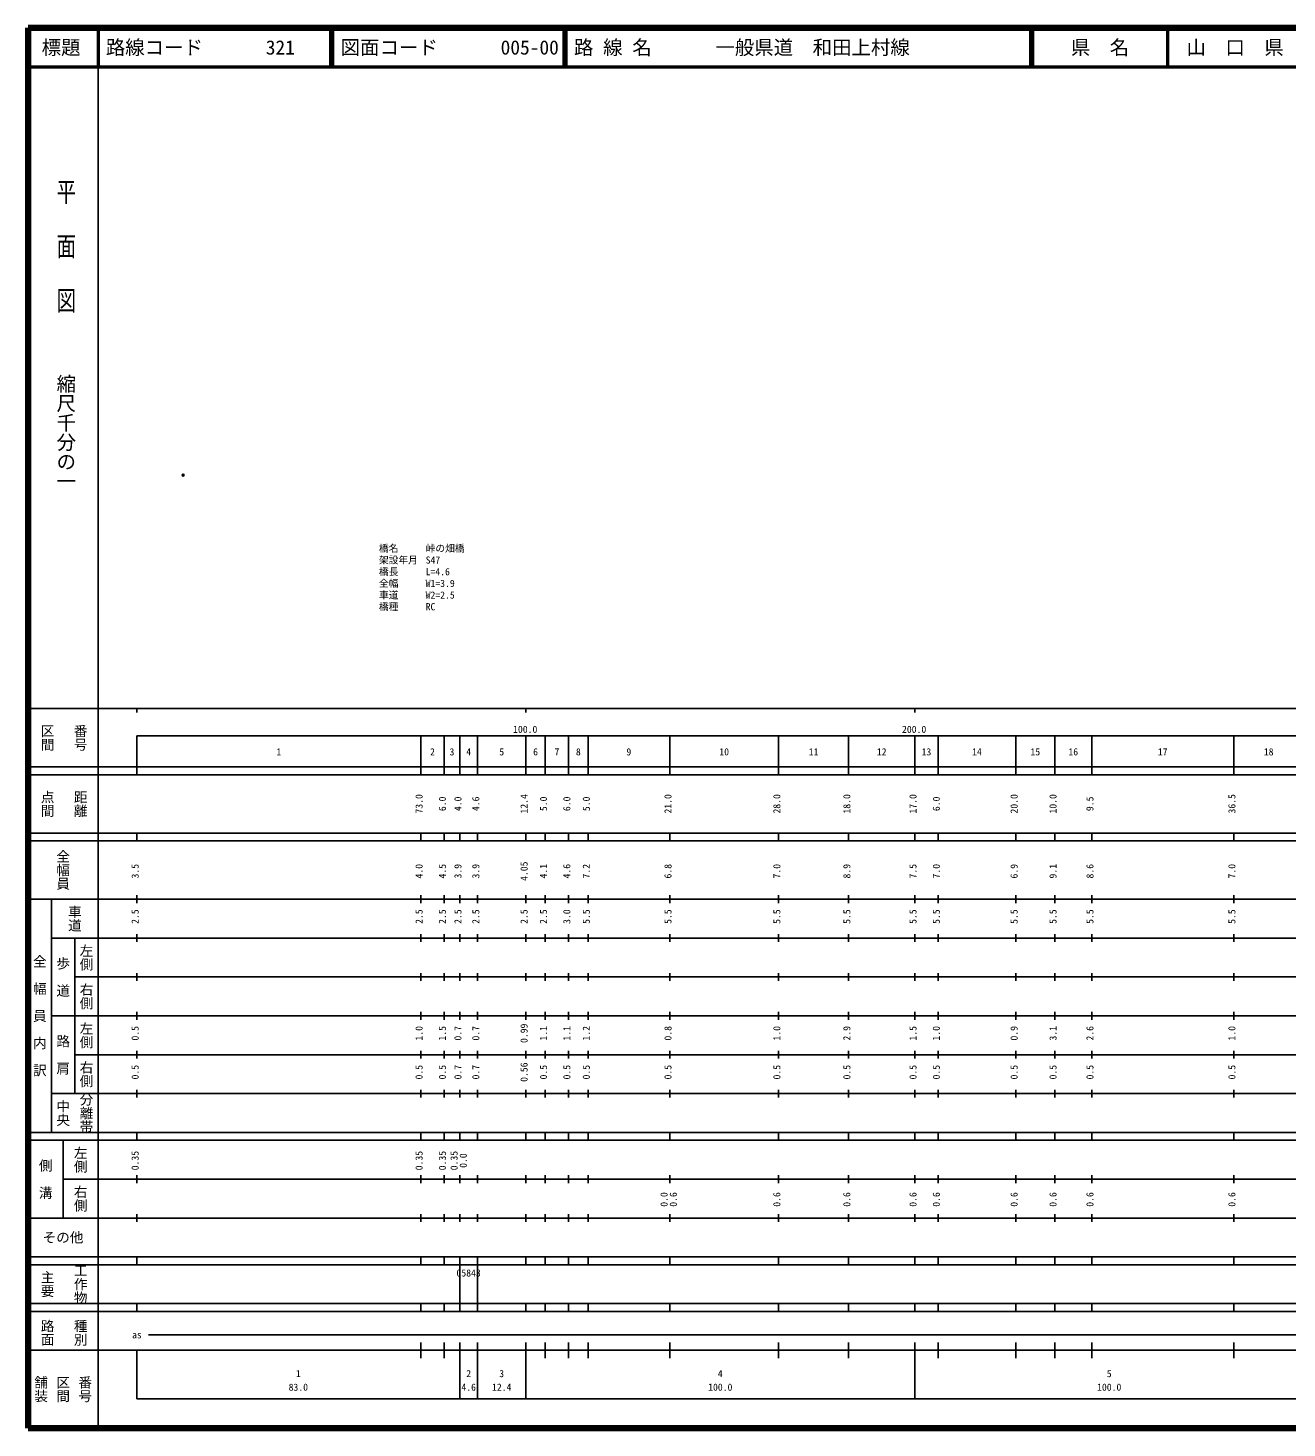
# Model space of a CAD drawing. Units: millimetres on the paper. Extents: x 40 to 680, y 20 to 380.
# Drawn here: x 40 to 363.7, y 20 to 380 of the extents above; entities that cross this region are included whole.
import ezdxf
from ezdxf.enums import TextEntityAlignment as Align

# ---------------------------------------------------------------- set-up
doc = ezdxf.new("R2010")
doc.units = ezdxf.units.MM
doc.header["$PDMODE"] = 32
doc.header["$PDSIZE"] = 0.5
for name, color, linetype in [('M-OTRS', 6, 'Continuous'), ('M-STR-HTXT', 7, 'Continuous'), ('M-TTL-TXT', 7, 'Continuous')]:
    doc.layers.add(name, color=color, linetype=linetype)
for name, color, linetype, lineweight in [('M-TTL', 2, 'Continuous', 140), ('M-TTL-BAND', 7, 'Continuous', 25), ('M-TTL-LINE', 7, 'Continuous', 50)]:
    doc.layers.add(name, color=color, linetype=linetype, lineweight=lineweight)
doc.styles.add('@ＭＳ ゴシック', font='')
doc.styles.add('ＭＳ ゴシック', font='')
doc.styles.get('@ＭＳ ゴシック').set_extended_font_data('@MS Gothic')
doc.styles.get('ＭＳ ゴシック').set_extended_font_data('MS Gothic')

msp = doc.modelspace()

# ---------------------------------------------------------------- linework, layer by layer
at = {"layer": 'M-OTRS'}
msp.add_point((79.882, 265.003), dxfattribs=at)
at = {"layer": 'M-TTL'}
for p, q in [((40, 380), (40, 20)), ((680, 380), (40, 380)), ((40, 20), (680, 20))]:
    msp.add_line(p, q, dxfattribs=at)
at = {"layer": 'M-TTL-BAND'}
for p, q in [((58, 370), (58, 20)), ((40, 205), (579, 205)), ((68, 205), (68, 204)), ((168, 205), (168, 204)), ((268, 205), (268, 204)), ((68, 198), (579, 198)), ((68, 198), (68, 188)), ((141, 188), (141, 198)), ((147, 188), (147, 198)), ((151, 188), (151, 198)), ((155.6, 188), (155.6, 198)), ((168, 188), (168, 198)), ((173, 188), (173, 198)), ((179, 188), (179, 198)), ((184, 188), (184, 198)), ((205, 188), (205, 198)), ((233, 188), (233, 198)), ((251, 188), (251, 198)), ((268, 188), (268, 198)), ((274, 188), (274, 198)), ((294, 188), (294, 198)), ((304, 188), (304, 198)), ((313.5, 188), (313.5, 198)), ((350, 188), (350, 198)), ((40, 190), (579, 190)), ((40, 188), (579, 188)), ((40, 173), (579, 173)), ((68, 171), (68, 173)), ((141, 171), (141, 173)), ((147, 171), (147, 173)), ((151, 171), (151, 173)), ((155.6, 171), (155.6, 173)), ((168, 171), (168, 173)), ((173, 171), (173, 173)), ((179, 171), (179, 173)), ((184, 171), (184, 173)), ((205, 171), (205, 173)), ((233, 171), (233, 173)), ((251, 171), (251, 173)), ((268, 171), (268, 173)), ((274, 171), (274, 173)), ((294, 171), (294, 173)), ((304, 171), (304, 173)), ((313.5, 171), (313.5, 173)), ((350, 171), (350, 173)), ((40, 171), (579, 171)), ((40, 156), (579, 156)), ((46, 96), (46, 156)), ((68, 155), (68, 157)), ((141, 155), (141, 157)), ((147, 155), (147, 157)), ((151, 155), (151, 157)), ((155.6, 155), (155.6, 157)), ((168, 155), (168, 157)), ((173, 155), (173, 157)), ((179, 155), (179, 157)), ((184, 155), (184, 157)), ((205, 155), (205, 157)), ((233, 155), (233, 157)), ((251, 155), (251, 157)), ((268, 155), (268, 157)), ((274, 155), (274, 157)), ((294, 155), (294, 157)), ((304, 155), (304, 157)), ((313.5, 155), (313.5, 157)), ((350, 155), (350, 157)), ((46, 146), (579, 146)), ((52, 146), (52, 106)), ((68, 145), (68, 147)), ((141, 145), (141, 147)), ((147, 145), (147, 147)), ((151, 145), (151, 147)), ((155.6, 145), (155.6, 147)), ((168, 145), (168, 147)), ((173, 145), (173, 147)), ((179, 145), (179, 147)), ((184, 145), (184, 147)), ((205, 145), (205, 147)), ((233, 145), (233, 147)), ((251, 145), (251, 147)), ((268, 145), (268, 147)), ((274, 145), (274, 147)), ((294, 145), (294, 147)), ((304, 145), (304, 147)), ((313.5, 145), (313.5, 147)), ((350, 145), (350, 147)), ((68, 135), (68, 137)), ((141, 135), (141, 137)), ((147, 135), (147, 137)), ((151, 135), (151, 137)), ((155.6, 135), (155.6, 137)), ((168, 135), (168, 137)), ((173, 135), (173, 137)), ((179, 135), (179, 137)), ((184, 135), (184, 137)), ((205, 135), (205, 137)), ((233, 135), (233, 137)), ((251, 135), (251, 137)), ((268, 135), (268, 137)), ((274, 135), (274, 137)), ((294, 135), (294, 137)), ((304, 135), (304, 137)), ((313.5, 135), (313.5, 137)), ((350, 135), (350, 137)), ((52, 136), (579, 136)), ((46, 126), (579, 126)), ((68, 125), (68, 127)), ((141, 125), (141, 127)), ((147, 125), (147, 127)), ((151, 125), (151, 127)), ((155.6, 125), (155.6, 127)), ((168, 125), (168, 127)), ((173, 125), (173, 127)), ((179, 125), (179, 127)), ((184, 125), (184, 127)), ((205, 125), (205, 127)), ((233, 125), (233, 127)), ((251, 125), (251, 127)), ((268, 125), (268, 127)), ((274, 125), (274, 127)), ((294, 125), (294, 127)), ((304, 125), (304, 127)), ((313.5, 125), (313.5, 127)), ((350, 125), (350, 127)), ((52, 116), (579, 116)), ((68, 115), (68, 117)), ((141, 115), (141, 117)), ((147, 115), (147, 117)), ((151, 115), (151, 117)), ((155.6, 115), (155.6, 117)), ((168, 115), (168, 117)), ((173, 115), (173, 117)), ((179, 115), (179, 117)), ((184, 115), (184, 117)), ((205, 115), (205, 117)), ((233, 115), (233, 117)), ((251, 115), (251, 117)), ((268, 115), (268, 117)), ((274, 115), (274, 117)), ((294, 115), (294, 117)), ((304, 115), (304, 117)), ((313.5, 115), (313.5, 117)), ((350, 115), (350, 117)), ((46, 106), (579, 106)), ((68, 105), (68, 107)), ((141, 105), (141, 107)), ((147, 105), (147, 107)), ((151, 105), (151, 107)), ((155.6, 105), (155.6, 107)), ((168, 105), (168, 107)), ((173, 105), (173, 107)), ((179, 105), (179, 107)), ((184, 105), (184, 107)), ((205, 105), (205, 107)), ((233, 105), (233, 107)), ((251, 105), (251, 107)), ((268, 105), (268, 107)), ((274, 105), (274, 107)), ((294, 105), (294, 107)), ((304, 105), (304, 107)), ((313.5, 105), (313.5, 107)), ((350, 105), (350, 107)), ((40, 96), (579, 96)), ((40, 94), (579, 94)), ((49, 94), (49, 74)), ((68, 94), (68, 96)), ((141, 94), (141, 96)), ((147, 94), (147, 96)), ((151, 94), (151, 96)), ((155.6, 94), (155.6, 96)), ((168, 94), (168, 96)), ((173, 94), (173, 96)), ((179, 94), (179, 96)), ((184, 94), (184, 96)), ((205, 94), (205, 96)), ((233, 94), (233, 96)), ((251, 94), (251, 96)), ((268, 94), (268, 96)), ((274, 94), (274, 96)), ((294, 94), (294, 96)), ((304, 94), (304, 96)), ((313.5, 94), (313.5, 96)), ((350, 94), (350, 96)), ((49, 84), (579, 84)), ((68, 83), (68, 85)), ((141, 83), (141, 85)), ((147, 83), (147, 85)), ((151, 83), (151, 85)), ((155.6, 83), (155.6, 85)), ((168, 83), (168, 85)), ((173, 83), (173, 85)), ((179, 83), (179, 85)), ((184, 83), (184, 85)), ((205, 83), (205, 85)), ((233, 83), (233, 85)), ((251, 83), (251, 85)), ((268, 83), (268, 85)), ((274, 83), (274, 85)), ((294, 83), (294, 85)), ((304, 83), (304, 85)), ((313.5, 83), (313.5, 85)), ((350, 83), (350, 85)), ((40, 74), (579, 74)), ((68, 73), (68, 75)), ((141, 73), (141, 75)), ((147, 73), (147, 75)), ((151, 73), (151, 75)), ((155.6, 73), (155.6, 75)), ((168, 73), (168, 75)), ((173, 73), (173, 75)), ((179, 73), (179, 75)), ((184, 73), (184, 75)), ((205, 73), (205, 75)), ((233, 73), (233, 75)), ((251, 73), (251, 75)), ((268, 73), (268, 75)), ((274, 73), (274, 75)), ((294, 73), (294, 75)), ((304, 73), (304, 75)), ((313.5, 73), (313.5, 75)), ((350, 73), (350, 75)), ((40, 64), (579, 64)), ((40, 62), (579, 62)), ((68, 62), (68, 64)), ((141, 62), (141, 64)), ((147, 62), (147, 64)), ((151, 62), (151, 64)), ((151, 52), (151, 62)), ((155.6, 62), (155.6, 64)), ((155.6, 52), (155.6, 62)), ((168, 62), (168, 64)), ((173, 62), (173, 64)), ((179, 62), (179, 64)), ((184, 62), (184, 64)), ((205, 62), (205, 64)), ((233, 62), (233, 64)), ((251, 62), (251, 64)), ((268, 62), (268, 64)), ((274, 62), (274, 64)), ((294, 62), (294, 64)), ((304, 62), (304, 64)), ((313.5, 62), (313.5, 64)), ((350, 62), (350, 64)), ((40, 52), (579, 52)), ((68, 50), (68, 52)), ((141, 50), (141, 52)), ((147, 50), (147, 52)), ((151, 50), (151, 52)), ((155.6, 50), (155.6, 52)), ((168, 50), (168, 52)), ((173, 50), (173, 52)), ((179, 50), (179, 52)), ((184, 50), (184, 52)), ((205, 50), (205, 52)), ((233, 50), (233, 52)), ((251, 50), (251, 52)), ((268, 50), (268, 52)), ((274, 50), (274, 52)), ((294, 50), (294, 52)), ((304, 50), (304, 52)), ((313.5, 50), (313.5, 52)), ((350, 50), (350, 52)), ((40, 50), (579, 50)), ((71, 44), (535, 44)), ((40, 40), (579, 40)), ((68, 40), (68, 27.5)), ((141, 38), (141, 42)), ((147, 38), (147, 42)), ((151, 27.5), (151, 42)), ((155.6, 27.5), (155.6, 42)), ((168, 27.5), (168, 42)), ((173, 38), (173, 42)), ((179, 38), (179, 42)), ((184, 38), (184, 42)), ((205, 38), (205, 42)), ((233, 38), (233, 42)), ((251, 38), (251, 42)), ((268, 27.5), (268, 42)), ((274, 38), (274, 42)), ((294, 38), (294, 42)), ((304, 38), (304, 42)), ((313.5, 38), (313.5, 42)), ((350, 38), (350, 42)), ((68, 27.5), (579, 27.5))]:
    msp.add_line(p, q, dxfattribs=at)
at = {"layer": 'M-TTL-LINE'}
for p, q in [((58, 380), (58, 370)), ((117.75, 380), (117.75, 370)), ((118.25, 380), (118.25, 370)), ((177.75, 380), (177.75, 370)), ((178.25, 380), (178.25, 370)), ((297.75, 380), (297.75, 370)), ((298.25, 380), (298.25, 370)), ((333, 380), (333, 370)), ((40, 370), (680, 370))]:
    msp.add_line(p, q, dxfattribs=at)

# ---------------------------------------------------------------- texts
at = {"layer": 'M-STR-HTXT', "style": 'ＭＳ ゴシック'}
for s, p in [('橋名', (130.243, 244.725)), ('峠の畑橋', (142.243, 244.725)), ('橋長', (130.243, 238.725)), ('架設年月', (130.243, 241.725)), ('S47', (142.243, 241.725)), ('全幅', (130.243, 235.725)), ('W1=3.9', (142.243, 235.725)), ('L=4.6', (142.243, 238.725)), ('車道', (130.243, 232.725)), ('W2=2.5', (142.243, 232.725)), ('橋種', (130.243, 229.725)), ('RC', (142.243, 229.725))]:
    msp.add_text(s, height=1.833, dxfattribs=at).set_placement(p, align=Align.BOTTOM_LEFT)
at = {"layer": 'M-TTL-BAND', "style": '@ＭＳ ゴシック', "width": 1.4}
msp.add_text('平  面  図', height=3.666, rotation=270, dxfattribs=at).set_placement((49.777, 306.475), align=Align.MIDDLE_RIGHT)
at = {"layer": 'M-TTL-BAND', "style": '@ＭＳ ゴシック'}
msp.add_text('縮尺千分の一', height=3.666, rotation=270, dxfattribs=at).set_placement((49.777, 261.03), align=Align.MIDDLE_RIGHT)
for s, p in [('区間', (45, 197.5)), ('番号', (53.5, 197.5)), ('点間', (45, 180.5)), ('距離', (53.5, 180.5)), ('全幅員', (49, 163.5)), ('車道', (52, 151)), ('左側', (55, 141)), ('全\u3000幅\u3000員\u3000内\u3000訳', (43, 126)), ('歩\u3000道', (49, 136)), ('右側', (55, 131)), ('左側', (55, 121)), ('路\u3000肩', (49, 116)), ('右側', (55, 111)), ('分離帯', (55, 101)), ('中央', (49, 101)), ('左側', (53.5, 89)), ('側\u3000溝', (44.5, 84)), ('右側', (53.5, 79)), ('工作物', (53.5, 57)), ('主要', (45, 57)), ('路面', (45, 44.5)), ('種別', (53.5, 44.5)), ('舗装', (43.333, 30)), ('区間', (49, 30)), ('番号', (54.667, 30))]:
    msp.add_text(s, height=2.566, rotation=270, dxfattribs=at).set_placement(p, align=Align.MIDDLE_CENTER)
at = {"layer": 'M-TTL-BAND', "style": 'ＭＳ ゴシック'}
for s, p in [('100.0', (167.844, 198.195)), ('200.0', (267.844, 198.195)), ('1', (104.5, 192.405)), ('2', (144, 192.405)), ('3', (149, 192.405)), ('4', (153.3, 192.405)), ('5', (161.8, 192.405)), ('6', (170.5, 192.405)), ('7', (176, 192.405)), ('8', (181.5, 192.405)), ('9', (194.5, 192.405)), ('10', (219, 192.405)), ('11', (242, 192.405)), ('12', (259.5, 192.405)), ('13', (271, 192.405)), ('14', (284, 192.405)), ('15', (299, 192.405)), ('16', (308.75, 192.405)), ('17', (331.75, 192.405)), ('18', (359, 192.405)), ('as', (68, 42.5)), ('1', (109.5, 32.523)), ('2', (153.3, 32.523)), ('3', (161.8, 32.523)), ('4', (218, 32.523)), ('5', (318, 32.523)), ('83.0', (109.5, 29.033)), ('4.6', (153.3, 29.033)), ('12.4', (161.8, 29.033)), ('100.0', (218, 29.033)), ('100.0', (318, 29.033))]:
    msp.add_text(s, height=1.833, dxfattribs=at).set_placement(p, align=Align.BOTTOM_CENTER)
for s, p in [('73.0', (142, 180.5)), ('6.0', (148, 180.5)), ('4.0', (152, 180.5)), ('4.6', (156.6, 180.5)), ('12.4', (169, 180.5)), ('5.0', (174, 180.5)), ('6.0', (180, 180.5)), ('5.0', (185, 180.5)), ('21.0', (206, 180.5)), ('28.0', (234, 180.5)), ('18.0', (252, 180.5)), ('17.0', (269, 180.5)), ('6.0', (275, 180.5)), ('20.0', (295, 180.5)), ('10.0', (305, 180.5)), ('9.5', (314.5, 180.5)), ('36.5', (351, 180.5)), ('3.5', (69, 163.174)), ('4.0', (142, 163.174)), ('4.5', (148, 163.174)), ('3.9', (152, 163.174)), ('3.9', (156.6, 163.174)), ('4.05', (169, 163.174)), ('4.1', (174, 163.174)), ('4.6', (180, 163.174)), ('7.2', (185, 163.174)), ('6.8', (206, 163.174)), ('7.0', (234, 163.174)), ('8.9', (252, 163.174)), ('7.5', (269, 163.174)), ('7.0', (275, 163.174)), ('6.9', (295, 163.174)), ('9.1', (305, 163.174)), ('8.6', (314.5, 163.174)), ('7.0', (351, 163.174)), ('2.5', (69, 151.5)), ('2.5', (142, 151.5)), ('2.5', (148, 151.5)), ('2.5', (152, 151.5)), ('2.5', (156.6, 151.5)), ('2.5', (169, 151.5)), ('2.5', (174, 151.5)), ('3.0', (180, 151.5)), ('5.5', (185, 151.5)), ('5.5', (206, 151.5)), ('5.5', (234, 151.5)), ('5.5', (252, 151.5)), ('5.5', (269, 151.5)), ('5.5', (275, 151.5)), ('5.5', (295, 151.5)), ('5.5', (305, 151.5)), ('5.5', (314.5, 151.5)), ('5.5', (351, 151.5)), ('0.5', (69, 121.5)), ('1.0', (142, 121.5)), ('1.5', (148, 121.5)), ('0.7', (152, 121.5)), ('0.7', (156.6, 121.5)), ('0.99', (169, 121.5)), ('1.1', (174, 121.5)), ('1.1', (180, 121.5)), ('1.2', (185, 121.5)), ('0.8', (206, 121.5)), ('1.0', (234, 121.5)), ('2.9', (252, 121.5)), ('1.5', (269, 121.5)), ('1.0', (275, 121.5)), ('0.9', (295, 121.5)), ('3.1', (305, 121.5)), ('2.6', (314.5, 121.5)), ('1.0', (351, 121.5)), ('0.5', (69, 111.5)), ('0.5', (142, 111.5)), ('0.5', (148, 111.5)), ('0.7', (152, 111.5)), ('0.7', (156.6, 111.5)), ('0.56', (169, 111.5)), ('0.5', (174, 111.5)), ('0.5', (180, 111.5)), ('0.5', (185, 111.5)), ('0.5', (206, 111.5)), ('0.5', (234, 111.5)), ('0.5', (252, 111.5)), ('0.5', (269, 111.5)), ('0.5', (275, 111.5)), ('0.5', (295, 111.5)), ('0.5', (305, 111.5)), ('0.5', (314.5, 111.5)), ('0.5', (351, 111.5)), ('0.35', (69, 88.764)), ('0.35', (142, 88.764)), ('0.35', (148, 88.764)), ('0.35', (151, 88.764)), ('0.0', (153.37, 88.764)), ('0.0', (205, 78.764)), ('0.6', (207.37, 78.764)), ('0.6', (234, 78.764)), ('0.6', (252, 78.764)), ('0.6', (269, 78.764)), ('0.6', (275, 78.764)), ('0.6', (295, 78.764)), ('0.6', (305, 78.764)), ('0.6', (314.5, 78.764)), ('0.6', (351, 78.764))]:
    msp.add_text(s, height=1.833, rotation=90, dxfattribs=at).set_placement(p, align=Align.BOTTOM_CENTER)
msp.add_text('その他', height=2.566, dxfattribs=at).set_placement((49, 69), align=Align.MIDDLE_CENTER)
msp.add_text('05843', height=1.833, dxfattribs=at).set_placement((150.175, 58.405), align=Align.BOTTOM_LEFT)
at = {"layer": 'M-TTL-TXT', "style": 'ＭＳ ゴシック'}
for s, p in [('標題', (48.5, 375)), ('県\u3000名', (315.625, 375)), ('山\u3000口\u3000県', (350.375, 375))]:
    msp.add_text(s, height=3.666, dxfattribs=at).set_placement(p, align=Align.MIDDLE_CENTER)
for s, p in [('路線コード', (60, 375)), ('321', (101.142, 375)), ('図面コード', (120.38, 375)), ('005-00', (161.521, 375)), ('路 線 名', (180.38, 375)), ('一般県道\u3000和田上村線', (216.734, 375))]:
    msp.add_text(s, height=3.666, dxfattribs=at).set_placement(p, align=Align.MIDDLE_LEFT)

doc.saveas('drawing.dxf')
